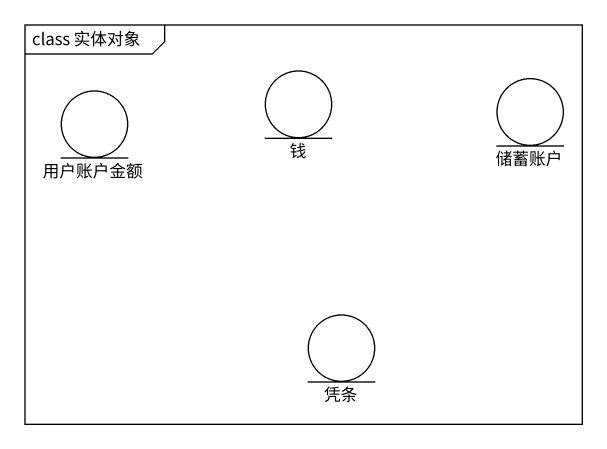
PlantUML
@startuml
mainframe class 实体对象
entity 用户账户金额
entity 钱
entity 储蓄账户
entity 凭条
@enduml
